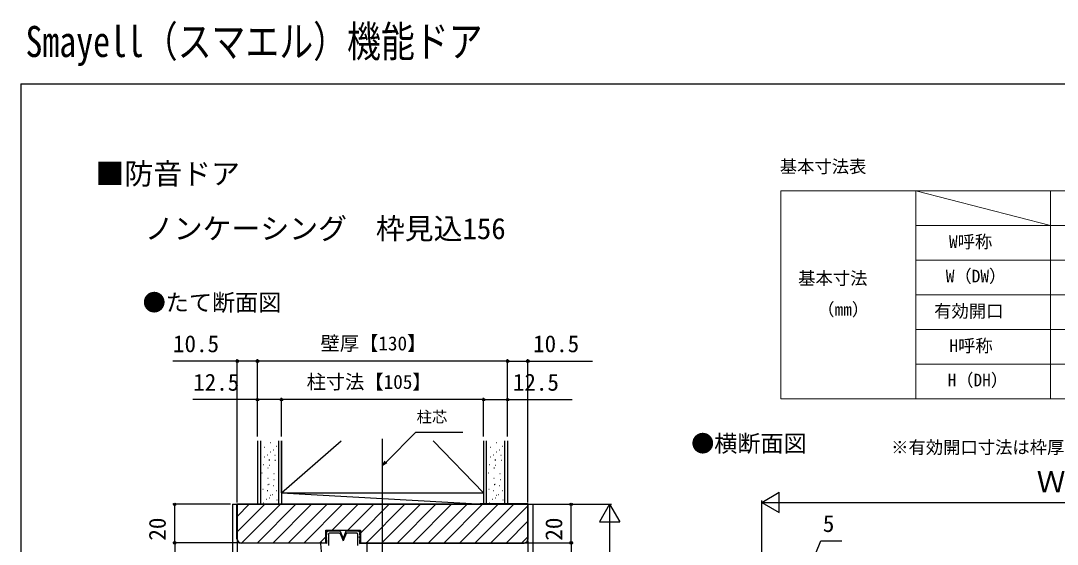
# Model space of a CAD drawing. Units: millimetres, scale not verified. Extents: x -525 to 525, y -783 to 779.
# Drawn here: x -525 to 14, y 508 to 779 of the extents above; entities that cross this region are included whole.
import ezdxf
from ezdxf.enums import TextEntityAlignment as Align

# ---------------------------------------------------------------- set-up
doc = ezdxf.new("R2010")
doc.units = ezdxf.units.MM
doc.header["$LTSCALE"] = 4
doc.layers.add('0-1_TABLE1', color=7, linetype='Continuous', lineweight=18)
for name, color, linetype in [('0-2_USER1', 3, 'Continuous'), ('0-4_YKK_12', 2, 'Continuous'), ('0-5_YKK_13', 4, 'Continuous'), ('0-7_YKK_D', 6, 'Continuous'), ('0-8_YKK_ZWAK', 7, 'Continuous'), ('0-9_YSS_K', 3, 'Continuous'), ('0-A_YSS_KE', 3, 'Continuous')]:
    doc.layers.add(name, color=color, linetype=linetype)
doc.styles.add('ＭＳ ゴシック', font='')
doc.styles.get('ＭＳ ゴシック').set_extended_font_data('MS Gothic')

msp = doc.modelspace()

# ---------------------------------------------------------------- linework, layer by layer
at = {"layer": '0-1_TABLE1'}
for p, q in [((-130, 691.138), (90, 691.138)), ((-130, 691.138), (-130, 583.138)), ((-60, 691.138), (10, 673.138)), ((-60, 691.138), (-60, 583.138)), ((10, 691.138), (10, 583.138)), ((-60, 673.138), (90, 673.138)), ((-60, 655.138), (90, 655.138)), ((-60, 637.138), (90, 637.138)), ((-60, 619.138), (90, 619.138)), ((-60, 601.138), (90, 601.138)), ((-130, 583.138), (90, 583.138))]:
    msp.add_line(p, q, dxfattribs=at)
at = {"layer": '0-4_YKK_12'}
for p, q in [((-337, 216.616), (-337, 562.329)), ((-394.246, 533.463), (-394.046, 533.463)), ((-276.746, 533.463), (-276.546, 533.463)), ((-415, 528.329), (-415, 383.829)), ((-415, 528.329), (-259, 528.329)), ((-259, 528.329), (-259, 383.829)), ((-345.528, 508.328), (-348.026, 508.238)), ((-344.998, 495.829), (-344.998, 507.829))]:
    msp.add_line(p, q, dxfattribs=at)
msp.add_arc((-345.498, 507.829), 0.5, 0, 93.44813, dxfattribs=at)
at = {"layer": '0-5_YKK_13'}
for p, q in [((-366.498, 513.329), (-365.498, 514.329)), ((-366.498, 513.329), (-366.098, 513.329)), ((-366.098, 512.629), (-366.498, 511.629)), ((-366.098, 513.329), (-366.098, 512.629)), ((-358.998, 514.329), (-365.498, 514.329)), ((-365.048, 512.979), (-365.048, 506.914)), ((-359.312, 513.279), (-364.748, 513.279)), ((-359.034, 513.093), (-357.498, 509.329)), ((-358.998, 514.329), (-357.498, 510.653)), ((-355.998, 514.329), (-357.498, 510.653)), ((-355.963, 513.093), (-357.498, 509.329)), ((-349.498, 514.329), (-355.998, 514.329)), ((-350.248, 513.279), (-355.685, 513.279)), ((-349.948, 512.979), (-349.948, 506.914)), ((-348.498, 513.329), (-349.498, 514.329)), ((-348.498, 513.329), (-348.898, 513.329)), ((-348.898, 513.329), (-348.898, 512.629)), ((-348.898, 512.629), (-348.498, 511.629)), ((-367.998, 495.479), (-368.998, 507.979)), ((-366.098, 508.029), (-368.627, 508.329)), ((-366.498, 511.629), (-366.098, 511.629)), ((-366.098, 510.929), (-366.498, 509.929)), ((-366.498, 509.929), (-366.098, 509.929)), ((-366.098, 510.929), (-366.098, 511.629)), ((-366.098, 509.929), (-366.098, 508.029)), ((-348.498, 511.629), (-348.898, 511.629)), ((-348.898, 510.929), (-348.898, 511.629)), ((-348.898, 510.929), (-348.498, 509.929)), ((-348.498, 509.929), (-348.898, 509.929)), ((-348.898, 509.929), (-348.898, 508.029)), ((-348.898, 508.029), (-345.519, 508.179)), ((-345.148, 507.829), (-345.148, 495.829))]:
    msp.add_line(p, q, dxfattribs=at)
for centre, radius, start, end in [((-364.748, 512.979), 0.3, 90, 180), ((-359.312, 512.979), 0.3, 22.195, 90), ((-355.685, 512.979), 0.3, 90, 157.805), ((-350.248, 512.979), 0.3, 0, 90), ((-368.648, 507.979), 0.35, 86.55187, 180), ((-345.498, 507.829), 0.35, 0, 93.44813)]:
    msp.add_arc(centre, radius, start, end, dxfattribs=at)
at = {"layer": '0-7_YKK_D'}
for p, q in [((-412.5, 529.329), (-412.5, 603.7)), ((-402, 563.507), (-402, 603.7)), ((-272, 563.507), (-272, 603.7)), ((-261.5, 529.329), (-261.5, 603.7)), ((-272, 602.7), (-402, 602.7)), ((-402, 563.7), (-402, 583.7)), ((-389.5, 563.507), (-389.5, 583.7)), ((-389.5, 563.7), (-389.5, 583.7)), ((-284.5, 582.7), (-389.5, 582.7)), ((-284.5, 563.507), (-284.5, 583.7)), ((-284.5, 563.7), (-284.5, 583.7)), ((-272, 563.7), (-272, 583.7)), ((-140, 529.329), (-130.907, 534.579)), ((-130.907, 524.079), (-130.907, 534.579)), ((-416, 528.329), (-446, 528.329)), ((-445, 508.329), (-445, 528.329)), ((-260.5, 528.329), (-238, 528.329)), ((-258, 528.329), (-218, 528.329)), ((-239, 508.329), (-239, 528.329)), ((-219, 528.329), (-224.25, 519.236)), ((-219, 528.329), (-213.75, 519.236)), ((-219, 528.329), (-219, 510.143)), ((-140, 378.329), (-140, 530.329)), ((-140, 529.329), (-130.907, 524.079)), ((-140, 529.329), (-121.813, 529.329)), ((-129.5, 529.329), (156.5, 529.329)), ((-412.5, 527.329), (-412.5, 454.329)), ((-224.25, 519.236), (-213.75, 519.236)), ((-219, 517.829), (-219, 243.829)), ((-411.5, 508.329), (-446, 508.329)), ((-411.5, 508.329), (-446, 508.329)), ((-445, 508.329), (-445, 503.329)), ((-415, 509.329), (-415, 434.329)), ((-412.5, 509.329), (-412.5, 454.329)), ((-262.5, 508.329), (-238, 508.329)), ((-262.5, 508.329), (-238, 508.329)), ((-261.5, 509.329), (-261.5, 454.329))]:
    msp.add_line(p, q, dxfattribs=at)
for points in [[(-402, 602.7), (-412.5, 602.7), (-446.05, 602.7)], [(-272, 602.7), (-261.5, 602.7), (-227.95, 602.7)], [(-389.5, 582.7), (-402, 582.7), (-435.55, 582.7)], [(-284.5, 582.7), (-272, 582.7), (-238.45, 582.7)], [(-337, 548.485), (-335.197, 550.288), (-319.641, 565.844), (-295.249, 565.844)], [(-334.714, 549.805), (-337, 548.485), (-335.68, 550.771)], [(-239, 508.329), (-239, 495.329), (-239, 474.052)], [(-117.5, 489.329), (-109.352, 509.329), (-98.398, 509.329)]]:
    msp.add_lwpolyline(points, dxfattribs=at)
for centre in [(-412.5, 602.7), (-402, 602.7), (-402, 602.7), (-272, 602.7), (-272, 602.7), (-261.5, 602.7), (-402, 582.7), (-389.5, 582.7), (-389.5, 582.7), (-284.5, 582.7), (-284.5, 582.7), (-272, 582.7), (-445, 528.329), (-239, 528.329), (-445, 508.329), (-445, 508.329), (-239, 508.329), (-239, 508.329)]:
    msp.add_circle(centre, 0.637, dxfattribs=at)
at = {"layer": '0-8_YKK_ZWAK'}
for q in [(-525, -783.3), (525, 746.7)]:
    msp.add_line((-525, 746.7), q, dxfattribs=at)
at = {"layer": '0-9_YSS_K'}
for p, q in [((-402, 561.356), (-402, 528.329)), ((-400.5, 561.356), (-400.5, 528.329)), ((-395.365, 560.489), (-395.165, 560.489)), ((-391, 561.356), (-391, 528.329)), ((-389.5, 561.356), (-389.5, 528.329)), ((-389.5, 534.329), (-358.549, 561.356)), ((-389.5, 534.329), (-389.5, 561.356)), ((-284.5, 534.329), (-310.708, 561.356)), ((-284.5, 561.356), (-284.5, 528.329)), ((-284.5, 561.356), (-284.5, 534.329)), ((-283, 528.329), (-283, 561.356)), ((-277.865, 560.489), (-277.665, 560.489)), ((-273.5, 528.329), (-273.5, 561.356)), ((-272, 561.356), (-272, 528.329)), ((-398.456, 557.993), (-398.256, 557.993)), ((-395.365, 555.555), (-395.165, 555.555)), ((-393.908, 556.564), (-393.708, 556.564)), ((-392.225, 558.582), (-392.025, 558.582)), ((-280.956, 557.993), (-280.756, 557.993)), ((-277.865, 555.555), (-277.665, 555.555)), ((-276.408, 556.564), (-276.208, 556.564)), ((-274.725, 558.582), (-274.525, 558.582)), ((-398.456, 553.058), (-398.256, 553.058)), ((-396.998, 554.068), (-396.798, 554.068)), ((-396.101, 551.376), (-395.901, 551.376)), ((-395.814, 551.517), (-395.614, 551.517)), ((-393.01, 553.872), (-392.81, 553.872)), ((-392.898, 551.181), (-392.698, 551.181)), ((-280.956, 553.058), (-280.756, 553.058)), ((-279.498, 554.068), (-279.298, 554.068)), ((-278.601, 551.376), (-278.401, 551.376)), ((-278.314, 551.517), (-278.114, 551.517)), ((-275.51, 553.872), (-275.31, 553.872)), ((-275.398, 551.181), (-275.198, 551.181)), ((-399.69, 544.76), (-399.49, 544.76)), ((-398.905, 549.021), (-398.705, 549.021)), ((-396.599, 547.256), (-396.399, 547.256)), ((-395.989, 548.685), (-395.789, 548.685)), ((-393.571, 544.34), (-393.371, 544.34)), ((-282.19, 544.76), (-281.99, 544.76)), ((-281.405, 549.021), (-281.205, 549.021)), ((-279.099, 547.256), (-278.899, 547.256)), ((-278.489, 548.685), (-278.289, 548.685)), ((-276.071, 544.34), (-275.871, 544.34)), ((-396.662, 541.844), (-396.462, 541.844)), ((-396.55, 538.704), (-396.35, 538.704)), ((-396.15, 538.733), (-395.95, 538.733)), ((-393.459, 541.2), (-393.259, 541.2)), ((-279.162, 541.844), (-278.962, 541.844)), ((-279.05, 538.704), (-278.85, 538.704)), ((-278.65, 538.733), (-278.45, 538.733)), ((-275.959, 541.2), (-275.759, 541.2)), ((-399.241, 536.237), (-399.041, 536.237)), ((-396.886, 535.564), (-396.686, 535.564)), ((-394.244, 533.463), (-394.044, 533.463)), ((-393.795, 538.06), (-393.595, 538.06)), ((-392.338, 535.593), (-392.138, 535.593)), ((-389.5, 534.329), (-284.5, 534.329)), ((-389.5, 534.329), (-284.5, 528.329)), ((-389.5, 534.329), (-284.5, 534.329)), ((-389.5, 534.329), (-389.5, 528.329)), ((-284.5, 534.329), (-284.5, 528.329)), ((-281.741, 536.237), (-281.541, 536.237)), ((-279.386, 535.564), (-279.186, 535.564)), ((-276.744, 533.463), (-276.544, 533.463)), ((-276.295, 538.06), (-276.095, 538.06)), ((-274.838, 535.593), (-274.638, 535.593)), ((-412.5, 522.076), (-406.247, 528.329)), ((-412.5, 513.994), (-398.165, 528.329)), ((-410.082, 508.329), (-390.082, 528.329)), ((-402, 508.329), (-382, 528.329)), ((-398.905, 529.172), (-398.705, 529.172)), ((-397.335, 530.966), (-397.135, 530.966)), ((-395.814, 531.668), (-395.614, 531.668)), ((-395.428, 533.097), (-395.228, 533.097)), ((-393.918, 508.329), (-373.918, 528.329)), ((-392.001, 530.659), (-391.801, 530.659)), ((-389.5, 528.329), (-284.5, 528.329)), ((-385.836, 508.329), (-365.836, 528.329)), ((-377.753, 508.329), (-357.753, 528.329)), ((-363.171, 514.829), (-349.671, 528.329)), ((-355.089, 514.829), (-341.589, 528.329)), ((-348.5, 513.336), (-333.507, 528.329)), ((-345.425, 508.329), (-325.425, 528.329)), ((-337.342, 508.329), (-317.342, 528.329)), ((-329.26, 508.329), (-309.26, 528.329)), ((-321.178, 508.329), (-301.178, 528.329)), ((-313.096, 508.329), (-293.096, 528.329)), ((-305.013, 508.329), (-285.013, 528.329)), ((-296.931, 508.329), (-276.931, 528.329)), ((-288.849, 508.329), (-268.849, 528.329)), ((-281.405, 529.172), (-281.205, 529.172)), ((-279.835, 530.966), (-279.635, 530.966)), ((-278.314, 531.668), (-278.114, 531.668)), ((-277.928, 533.097), (-277.728, 533.097)), ((-274.501, 530.659), (-274.301, 530.659)), ((-280.767, 508.329), (-261.5, 527.596)), ((-272.684, 508.329), (-261.5, 519.514)), ((-369.671, 508.329), (-366.5, 511.501)), ((-264.602, 508.329), (-261.5, 511.432))]:
    msp.add_line(p, q, dxfattribs=at)
at = {"layer": '0-A_YSS_KE'}
for p, q in [((-261.5, 510.329), (-261.5, 528.329)), ((-348.7, 508.129), (-263.5, 508.129))]:
    msp.add_line(p, q, dxfattribs=at)
for points in [[(-412.7, 510.329), (-412.7, 528.529), (-387.7, 528.529), (-387.7, 528.329)], [(-261.5, 528.329), (-412.5, 528.329), (-412.5, 510.329)], [(-261.3, 510.329), (-261.3, 528.529), (-286.3, 528.529), (-286.3, 528.329)], [(-363.8, 514.829), (-363.8, 514.629), (-366.3, 514.629), (-366.3, 508.129), (-410.5, 508.129)], [(-410.5, 508.329), (-366.5, 508.329), (-366.5, 514.829), (-348.5, 514.829), (-348.5, 508.329), (-263.5, 508.329)], [(-348.7, 508.129), (-348.7, 514.629), (-351.2, 514.629), (-351.2, 514.829)]]:
    msp.add_lwpolyline(points, dxfattribs=at)
for centre, radius, start, end in [((-410.5, 510.329), 2.2, 180.00001, 269.99999), ((-410.5, 510.329), 2, 180.00001, 269.99999), ((-263.5, 510.329), 2.2, 270.00001, 359.99999), ((-263.5, 510.329), 2, 270.00001, 359.99999)]:
    msp.add_arc(centre, radius, start, end, dxfattribs=at)

# ---------------------------------------------------------------- texts
at = {"layer": '0-1_TABLE1', "style": 'ＭＳ ゴシック'}
for s, p in [('W呼称', (-42.693, 659.433)), ('基本寸法', (-121.08, 640.444)), ('W（DW）', (-44.355, 641.586)), ('（mm）', (-111.134, 624.268)), ('有効開口', (-50.415, 623.407)), ('H呼称', (-42.438, 605.433)), ('H（DH）', (-43.435, 587.586))]:
    msp.add_text(s, height=6.598, dxfattribs=at).set_placement(p, align=Align.BOTTOM_LEFT)
at = {"layer": '0-2_USER1', "style": 'ＭＳ ゴシック', "width": 0.8}
msp.add_text('Smayell（スマエル）機能ドア', height=16.13, dxfattribs=at).set_placement((-522.5, 755.825), align=Align.BOTTOM_LEFT)
at = {"layer": '0-2_USER1', "style": 'ＭＳ ゴシック'}
for s, height, p in [('■防音ドア', 11, (-486.153, 691.24)), ('基本寸法表', 6.598, (-130.614, 698.501)), ('\u3000 ノンケーシング\u3000枠見込156', 11, (-483, 662.745)), ('●たて断面図', 8.798, (-461.636, 626.132)), ('●横断面図', 8.798, (-176.636, 552.898)), ('※有効開口寸法は枠厚に化粧シート厚も加えて算出しています。', 6.598, (-72.742, 552.659))]:
    msp.add_text(s, height=height, dxfattribs=at).set_placement(p, align=Align.BOTTOM_LEFT)
at = {"layer": '0-7_YKK_D', "style": 'ＭＳ ゴシック'}
for s, height, p in [('10.5', 8.798, (-445.891, 604.7)), ('壁厚【130】', 7.331, (-369.216, 606.064)), ('10.5', 8.798, (-258.791, 604.7)), ('12.5', 8.798, (-435.391, 584.7)), ('柱寸法【105】', 7.331, (-376.46, 586.064)), ('12.5', 8.798, (-269.291, 584.7)), ('柱芯', 5.865, (-319.312, 569.052)), ('Ｗ', 11, (2.847, 531.329)), ('5', 8.798, (-108.239, 511.329))]:
    msp.add_text(s, height=height, dxfattribs=at).set_placement(p, align=Align.BOTTOM_LEFT)
for p in [(-447, 509.466), (-241, 509.466)]:
    msp.add_text('20', height=8.798, rotation=90, dxfattribs=at).set_placement(p, align=Align.BOTTOM_LEFT)

doc.saveas('drawing.dxf')
